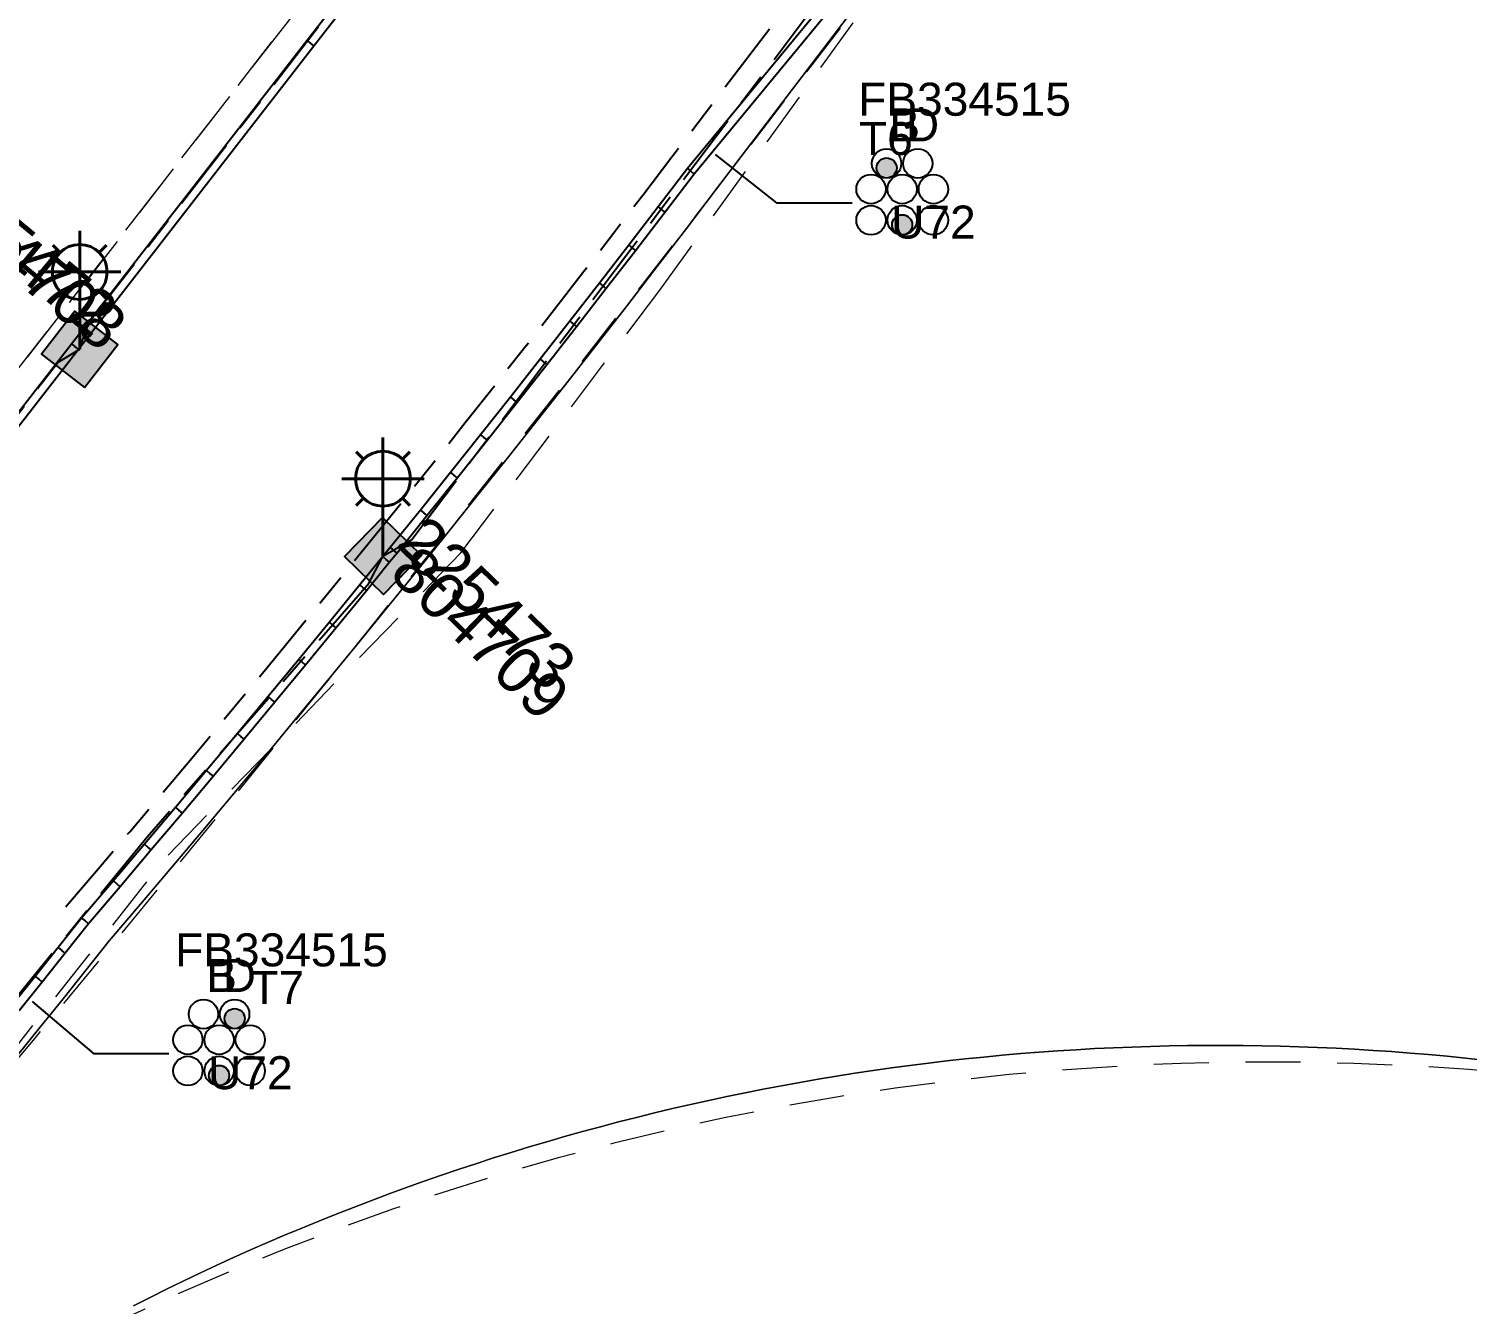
# Model space of a CAD drawing. Header units: metres. Extents: x -1 to 308408, y -2 to 6256973.
# Drawn here: x 307128.1 to 307206.6, y 6254780.6 to 6254850.2 of the extents above; entities that cross this region are included whole.
import ezdxf
from ezdxf.enums import TextEntityAlignment as Align

# ---------------------------------------------------------------- set-up
doc = ezdxf.new("R2010")
doc.units = ezdxf.units.M
doc.linetypes.add('Cable Exist UG', pattern=[8.2, 4, -1.2, 1.8, -1.2])
doc.linetypes.add('Dash', pattern=[5, 3, -2])
doc.layers.get('0').update_dxf_attribs({"color": 6})
for name, color, linetype in [('_User DUCT CONFIGS', 7, 'Continuous'), ('Duct_SP_EXT', 7, 'Continuous'), ('Equip_SP_SL_EXT', 7, 'Continuous'), ('Mains_HV_EXT', 7, 'Continuous'), ('Mains_SL_EXT', 7, 'Continuous'), ('SupportsUG_SP_LV_SL_EXT', 7, 'Continuous')]:
    doc.layers.add(name, color=color, linetype=linetype)
for name, color, linetype, lineweight in [('Cadastre Developer_SP_EXT', 9, 'Continuous', 5), ('Cadastre Land Parcels_SP_EXT', 9, 'Continuous', 5), ('Cadastre Roads_SP_EXT', 9, 'Continuous', 5)]:
    doc.layers.add(name, color=color, linetype=linetype, lineweight=lineweight)
doc.styles.add('COLUMN_LABEL', font='arial.ttf')
doc.styles.add('iecARIAL', font='arial.ttf', dxfattribs={"height": 2})
doc.styles.add('POLE_LABEL', font='arial.ttf')
doc.styles.get("Standard").update_dxf_attribs({"font": 'arial.ttf'})

# ---------------------------------------------------------------- blocks, each defined once
blk = doc.blocks.new('COLUMN_EXT')
blk.add_hatch(color=256).paths.add_polyline_path([(-1.485, 1.485), (-1.485, -1.485), (1.485, -1.485), (1.485, 1.485)])
blk.add_lwpolyline([(-1.485, -1.485), (1.485, -1.485), (1.485, 1.485), (-1.485, 1.485)], close=True)
for tag, height, style, flags, p in [('ASSET_NUM', 2.5, 'COLUMN_LABEL', 8, (2, 2)), ('STRUCTURE_PLANT_NUMBER', 0.2, 'POLE_LABEL', 9, (1.813, 0.031)), ('STREET_CODE', 0.2, 'COLUMN_LABEL', 9, (1.813, -0.2))]:
    blk.add_attdef(tag, text='', height=height, dxfattribs=dict(style=style, flags=flags)).set_placement(p, align=Align.MIDDLE_LEFT)
at = {"flags": 9}
for tag, p in [('OWNED_BY', (1.813, -0.6)), ('STATE', (1.813, -0.8)), ('COLUMN_TYPE', (1.813, -0.4)), ('STREETNAME', (1.813, -1.6)), ('USAGE', (1.813, -1)), ('LEGEND', (1.813, -1.2)), ('LOCATION', (1.813, -1.4)), ('SUBURB', (1.813, -1.8)), ('NOTES', (1.813, -2))]:
    blk.add_attdef(tag, text='', height=0.2, dxfattribs=at).set_placement(p, align=Align.MIDDLE_LEFT)
at = {"flags": 1}
blk.add_attdef('Z', (1.813, -2.351), '', height=0.2, dxfattribs=at)
blk = doc.blocks.new('DUCT_EXT')
blk.add_circle((0, 0.8), 0.8)
at = {"flags": 1}
blk.add_attdef('Z', (0, 0), '', height=0.2, dxfattribs=at)
at = {"flags": 9}
for tag, p in [('DUCT_CODE', (0, 0)), ('XSECT_TYPE', (0, -0.2)), ('STATE', (0, -0.6)), ('FB_REFERENCE', (0, -0.4)), ('NOTES', (0, -0.8))]:
    blk.add_attdef(tag, text='', height=0.2, dxfattribs=at).set_placement(p, align=Align.MIDDLE_LEFT)
blk = doc.blocks.new('SL_LANTERN_EXT')
at = {"lineweight": 40}
for p, q in [((0, 1.968), (0, 6.468)), ((-1.459, 5.676), (-1.061, 5.278)), ((1.458, 5.676), (1.06, 5.278)), ((-2.25, 4.218), (2.25, 4.218)), ((-1.459, 2.759), (-1.061, 3.157)), ((1.458, 2.759), (1.06, 3.157)), ((0, 0), (0, 2.721))]:
    blk.add_line(p, q, dxfattribs=at)
blk.add_circle((0, 4.218), 1.5, dxfattribs=at)
at = {"style": 'iecARIAL', "flags": 8}
blk.add_attdef('ASSET_NUM', (1.5, 1.5), '', height=2.5, dxfattribs=at)
for tag, p, height, flags in [('CONSTRUCTED_VOLTAGE', (0.981, -0.653), 0.2, 9), ('CONTROL_TYPE', (0.981, -0.853), 0.2, 9), ('LNUMBER', (2.181, -3.253), 2.5, 8), ('OPERATING_VOLTAGE', (0.981, -1.653), 0.2, 9), ('LANTERN_PURPOSE', (0.981, -1.053), 0.2, 9), ('LANTERN_TYPE', (0.981, -1.253), 0.2, 9), ('NO_PHASES', (0.981, -1.453), 0.2, 9), ('ORIENTATION', (0.981, -1.853), 0.2, 9), ('OWNED_BY', (0.981, -2.053), 0.2, 9), ('STATE', (0.981, -2.253), 0.2, 9), ('USAGE', (0.981, -2.453), 0.2, 9), ('CEXIST', (0.981, -2.653), 0.2, 9), ('CNEW', (0.981, -2.853), 0.2, 9), ('CNUMBER', (0.981, -3.053), 0.2, 9), ('CREMOVE', (0.981, -3.253), 0.2, 9), ('CREPLACE', (0.981, -3.453), 0.2, 9), ('LKINGHEIGHT', (0.981, -3.653), 0.2, 9), ('LBRACKET', (0.981, -3.853), 0.2, 9), ('LBRACKETVOCAB', (0.981, -4.053), 0.2, 9), ('LCATEGORY', (0.981, -4.253), 0.2, 9), ('LCHARGE1', (0.981, -4.453), 0.2, 9), ('LCHARGE1PERCENT', (0.981, -4.653), 0.2, 9), ('LCHARGE2', (0.981, -4.853), 0.2, 9), ('LCHARGE2PERCENT', (0.981, -5.053), 0.2, 9), ('LCHARGE3', (0.981, -5.253), 0.2, 9), ('LCHARGE3PERCENT', (0.981, -5.453), 0.2, 9), ('LEXIST', (0.981, -5.653), 0.2, 9), ('LLAMP', (0.981, -5.853), 0.2, 9), ('LLAMPVOCAB', (0.981, -6.053), 0.2, 9), ('LMAST', (0.981, -6.253), 0.2, 9), ('LMASTVOCAB', (0.981, -6.453), 0.2, 9), ('LNEW', (0.981, -6.653), 0.2, 9), ('LANTNUMBER', (0.981, -6.853), 0.2, 9), ('LOUTREACH', (0.981, -7.253), 0.2, 9), ('LOUTREACHVOCAB', (0.981, -7.453), 0.2, 9), ('LRATECODE', (0.981, -7.653), 0.2, 9), ('LREMOVE', (0.981, -7.853), 0.2, 9), ('LREPLACE', (0.981, -8.053), 0.2, 9), ('LTYPE', (0.981, -8.253), 0.2, 9), ('LTYPEVOCAB', (0.981, -8.453), 0.2, 9), ('LEGEND', (0.981, -8.653), 0.2, 9), ('STREETNAME', (0.981, -9.253), 0.2, 9), ('SUBURB', (0.981, -9.453), 0.2, 1), ('LOCATION', (0.981, -8.853), 0.2, 9), ('NOTES', (0.981, -9.053), 0.2, 9)]:
    blk.add_attdef(tag, p, '', height=height, dxfattribs=dict(flags=flags))
blk = doc.blocks.new('CABLE_LARGE_EXT')
h = blk.add_hatch(color=256)
edge = h.paths.add_edge_path()
edge.add_arc((0, 0.55), 0.55, 0, 360)
blk.add_circle((0, 0.55), 0.55)
at = {"flags": 1}
blk.add_attdef('Z', (0, 0), '', height=0.2, dxfattribs=at)
at = {"flags": 9}
for tag, p in [('COND_CODE', (0, 0)), ('XSECT_SIZE', (0, -0.6)), ('STATE', (0, -0.4)), ('FB_REFERENCE', (0, -0.2)), ('NOTES', (0, -0.8))]:
    blk.add_attdef(tag, text='', height=0.2, dxfattribs=at).set_placement(p, align=Align.MIDDLE_LEFT)

msp = doc.modelspace()

# ---------------------------------------------------------------- linework, layer by layer
at = {"layer": '_User DUCT CONFIGS'}
for points in [[(307172.996, 6254840.685), (307168.919, 6254840.685), (307165.557, 6254843.338)], [(307135.737, 6254794.285), (307131.66, 6254794.285), (307128.298, 6254797.154)]]:
    msp.add_lwpolyline(points, dxfattribs=at)
at = {"layer": 'Cadastre Developer_SP_EXT', "linetype": 'Dash'}
msp.add_lwpolyline([(307449.756, 6255019.672), (307287.815, 6255043.287), (307287.815, 6255043.287, -0.119526), (307224.898, 6254919.037), (307224.898, 6254919.037), (307175.724, 6254854.646), (307175.724, 6254854.646, -0.013621), (307117.149, 6254781.72), (307117.149, 6254781.72), (307124.959, 6254775.574), (307124.959, 6254775.574, -0.173854), (307222.31, 6254791.399), (307222.31, 6254791.399), (307252.681, 6254784.364), (307258.59, 6254783.427), (307258.59, 6254783.427, 0.201722), (307292.364, 6254795.418), (307292.364, 6254795.418), (307456.661, 6254967.51), (307444.252, 6254979.247), (307449.756, 6255019.672)], format="xyb", close=True, dxfattribs=at)
for points in [[(307225.157, 6254919.373), (307203.199, 6254931.644), (307203.199, 6254931.644, -0.098098), (307196.092, 6254923.413), (307196.092, 6254923.413), (307191.569, 6254921.359), (307185.839, 6254921.138), (307180.213, 6254922.975), (307171.635, 6254929.257), (307157.049, 6254910.635), (307160.278, 6254908.15), (307163.285, 6254904.855), (307166.122, 6254899.537), (307166.967, 6254896.443), (307167.3, 6254893.659), (307167.213, 6254890.457), (307166.562, 6254886.992), (307166.137, 6254884.985), (307164.95, 6254882.624), (307155.051, 6254867.13), (307142.106, 6254850.458), (307124.182, 6254827.368)], [(307022.471, 6254666.341), (307045.175, 6254710.167), (307045.175, 6254710.167, -0.009628), (307070.29, 6254751.501), (307070.29, 6254751.501), (307093.311, 6254784.988), (307124.182, 6254827.368), (307155.051, 6254867.13), (307164.983, 6254882.591), (307166.562, 6254886.992), (307167.213, 6254890.457), (307167.3, 6254893.659), (307166.256, 6254899.157), (307164.404, 6254903.172), (307162.537, 6254905.814), (307160.343, 6254908.053), (307156.852, 6254910.822), (307106.654, 6254845.812), (307073.43, 6254805.523), (307055.968, 6254781.757), (307039.943, 6254755.556), (307022.676, 6254726.256), (307008.549, 6254701.665), (306998.347, 6254680.736)]]:
    msp.add_lwpolyline(points, format="xyb", dxfattribs=at)
msp.add_lwpolyline([(307117.133, 6254781.729), (307135.693, 6254805.131), (307151.65, 6254821.613), (307162.504, 6254835.943), (307178.302, 6254857.78), (307183.141, 6254864.453), (307187.177, 6254869.76), (307189.873, 6254873.234), (307193.199, 6254877.645), (307197.255, 6254882.918), (307209, 6254898.216)], dxfattribs=at)
at = {"layer": 'Cadastre Land Parcels_SP_EXT', "linetype": 'Continuous'}
for points in [[(307183.104, 6254864.453), (307165.555, 6254841.399), (307163.959, 6254839.307), (307162.355, 6254837.22), (307160.746, 6254835.137), (307159.131, 6254833.059), (307157.51, 6254830.987), (307155.882, 6254828.917), (307154.249, 6254826.854), (307152.609, 6254824.795), (307150.964, 6254822.74), (307149.312, 6254820.69), (307147.654, 6254818.646), (307145.991, 6254816.606), (307144.321, 6254814.571), (307142.646, 6254812.539), (307140.966, 6254810.514), (307139.279, 6254808.494), (307137.586, 6254806.478), (307135.887, 6254804.467), (307134.182, 6254802.461), (307132.471, 6254800.46), (307131.217, 6254798.876), (307129.959, 6254797.297), (307128.695, 6254795.722), (307127.427, 6254794.151)], [(307207.468, 6254793.946), (307206.461, 6254794.054), (307205.454, 6254794.155), (307204.446, 6254794.247), (307203.438, 6254794.332), (307202.428, 6254794.409), (307201.419, 6254794.478), (307200.407, 6254794.54), (307199.397, 6254794.593), (307198.385, 6254794.639), (307197.373, 6254794.677), (307196.361, 6254794.707), (307195.349, 6254794.728), (307194.337, 6254794.744), (307193.324, 6254794.749), (307192.311, 6254794.747), (307191.299, 6254794.739), (307190.287, 6254794.721), (307189.275, 6254794.696), (307188.262, 6254794.663), (307187.25, 6254794.623), (307186.238, 6254794.574), (307185.228, 6254794.517), (307184.216, 6254794.453), (307183.207, 6254794.381), (307182.197, 6254794.301), (307181.188, 6254794.214), (307180.179, 6254794.118), (307179.172, 6254794.014), (307178.165, 6254793.903), (307177.159, 6254793.784), (307176.154, 6254793.657), (307175.15, 6254793.522), (307174.148, 6254793.38), (307173.146, 6254793.229), (307172.146, 6254793.072), (307171.146, 6254792.905), (307170.148, 6254792.733), (307169.151, 6254792.552), (307168.157, 6254792.362), (307167.163, 6254792.165), (307166.17, 6254791.961), (307165.18, 6254791.748), (307164.19, 6254791.53), (307163.204, 6254791.302), (307162.218, 6254791.067), (307161.235, 6254790.824), (307160.253, 6254790.574), (307159.274, 6254790.316), (307158.296, 6254790.05), (307157.32, 6254789.778), (307156.347, 6254789.498), (307155.376, 6254789.209), (307154.407, 6254788.913), (307153.44, 6254788.61), (307152.476, 6254788.299), (307151.515, 6254787.981), (307150.556, 6254787.656), (307149.599, 6254787.323), (307148.644, 6254786.983), (307147.694, 6254786.634), (307146.745, 6254786.28), (307145.798, 6254785.917), (307144.856, 6254785.547), (307143.916, 6254785.17), (307142.978, 6254784.786), (307142.044, 6254784.394), (307141.115, 6254783.996), (307140.187, 6254783.591), (307139.264, 6254783.177), (307138.344, 6254782.756), (307137.43, 6254782.328), (307136.518, 6254781.892), (307135.61, 6254781.449), (307134.705, 6254781), (307133.805, 6254780.544)], [(307133.805, 6254780.544), (307134.705, 6254781), (307135.61, 6254781.449), (307136.518, 6254781.892), (307137.43, 6254782.328), (307138.344, 6254782.756), (307139.264, 6254783.177), (307140.187, 6254783.591), (307141.115, 6254783.996), (307142.044, 6254784.394), (307142.978, 6254784.786), (307143.916, 6254785.17), (307144.856, 6254785.547), (307145.798, 6254785.917), (307146.745, 6254786.28), (307147.694, 6254786.634), (307148.644, 6254786.983), (307149.599, 6254787.323), (307150.556, 6254787.656), (307151.515, 6254787.981), (307152.476, 6254788.299), (307153.44, 6254788.61), (307154.407, 6254788.913), (307155.376, 6254789.209), (307156.347, 6254789.498), (307157.32, 6254789.778), (307158.296, 6254790.05), (307159.274, 6254790.316), (307160.253, 6254790.574), (307161.235, 6254790.824), (307162.218, 6254791.067), (307163.204, 6254791.302), (307164.19, 6254791.53), (307165.18, 6254791.748), (307166.17, 6254791.961), (307167.163, 6254792.165), (307168.157, 6254792.362), (307169.151, 6254792.552), (307170.148, 6254792.733), (307171.146, 6254792.905), (307172.146, 6254793.072), (307173.146, 6254793.229), (307174.148, 6254793.38), (307175.15, 6254793.522), (307176.154, 6254793.657), (307177.159, 6254793.784), (307178.165, 6254793.903), (307179.172, 6254794.014), (307180.179, 6254794.118), (307181.188, 6254794.214), (307182.197, 6254794.301), (307183.207, 6254794.381), (307184.216, 6254794.453), (307185.228, 6254794.517), (307186.238, 6254794.574), (307187.25, 6254794.623), (307188.262, 6254794.663), (307189.275, 6254794.696), (307190.287, 6254794.721), (307191.299, 6254794.739), (307192.311, 6254794.747), (307193.324, 6254794.749), (307194.337, 6254794.744), (307195.349, 6254794.728), (307196.361, 6254794.707), (307197.373, 6254794.677), (307198.385, 6254794.639), (307199.397, 6254794.593), (307200.407, 6254794.54), (307201.419, 6254794.478), (307202.428, 6254794.409), (307203.438, 6254794.332), (307204.446, 6254794.247), (307205.454, 6254794.155), (307206.461, 6254794.054), (307207.468, 6254793.946)]]:
    msp.add_lwpolyline(points, dxfattribs=at)
at = {"layer": 'Cadastre Roads_SP_EXT', "linetype": 'Continuous'}
msp.add_lwpolyline([(307127.427, 6254794.151), (307128.695, 6254795.722), (307129.959, 6254797.297), (307131.217, 6254798.876), (307132.471, 6254800.46), (307134.182, 6254802.461), (307135.887, 6254804.467), (307137.586, 6254806.478), (307139.279, 6254808.494), (307140.966, 6254810.514), (307142.646, 6254812.539), (307144.321, 6254814.571), (307145.991, 6254816.606), (307147.654, 6254818.646), (307149.312, 6254820.69), (307150.964, 6254822.741), (307152.609, 6254824.795), (307154.249, 6254826.854), (307155.882, 6254828.917), (307157.51, 6254830.987), (307159.131, 6254833.059), (307160.746, 6254835.137), (307162.355, 6254837.22), (307163.959, 6254839.307), (307165.555, 6254841.399), (307183.104, 6254864.453)], dxfattribs=at)
at = {"layer": 'Duct_SP_EXT'}
for p, q in [((307143.26, 6254849.564), (307156.246, 6254866.291)), ((307143.64, 6254849.269), (307156.639, 6254866.014)), ((307183.128, 6254865.724), (307164.015, 6254842.579)), ((307183.498, 6254865.419), (307164.391, 6254842.28)), ((307130.416, 6254833.018), (307143.26, 6254849.564)), ((307143.26, 6254849.564), (307143.45, 6254849.416)), ((307130.795, 6254832.724), (307143.64, 6254849.269)), ((307143.64, 6254849.269), (307143.45, 6254849.416)), ((307164.015, 6254842.579), (307162.419, 6254840.487)), ((307164.015, 6254842.579), (307164.203, 6254842.43)), ((307164.391, 6254842.28), (307164.203, 6254842.43)), ((307164.391, 6254842.28), (307162.8, 6254840.195)), ((307162.419, 6254840.487), (307160.819, 6254838.404)), ((307162.8, 6254840.195), (307161.199, 6254838.111)), ((307162.419, 6254840.487), (307162.609, 6254840.341)), ((307162.8, 6254840.195), (307162.609, 6254840.341)), ((307160.819, 6254838.404), (307159.212, 6254836.325)), ((307161.199, 6254838.111), (307159.592, 6254836.031)), ((307160.819, 6254838.404), (307161.009, 6254838.258)), ((307161.199, 6254838.111), (307161.009, 6254838.258)), ((307159.212, 6254836.325), (307157.601, 6254834.252)), ((307159.212, 6254836.325), (307159.402, 6254836.178)), ((307159.592, 6254836.031), (307159.402, 6254836.178)), ((307159.592, 6254836.031), (307157.98, 6254833.957)), ((307157.601, 6254834.252), (307155.983, 6254832.184)), ((307157.98, 6254833.957), (307156.361, 6254831.888)), ((307157.601, 6254834.252), (307157.791, 6254834.104)), ((307157.98, 6254833.957), (307157.791, 6254834.104)), ((307125.349, 6254826.491), (307130.416, 6254833.018)), ((307130.416, 6254833.018), (307130.606, 6254832.871)), ((307130.416, 6254833.018), (307130.606, 6254832.871)), ((307125.732, 6254826.202), (307130.795, 6254832.724)), ((307130.795, 6254832.724), (307130.606, 6254832.871)), ((307130.795, 6254832.724), (307130.606, 6254832.871)), ((307155.983, 6254832.184), (307154.359, 6254830.118)), ((307156.361, 6254831.888), (307154.736, 6254829.821)), ((307155.983, 6254832.184), (307156.172, 6254832.036)), ((307156.361, 6254831.888), (307156.172, 6254832.036)), ((307154.359, 6254830.118), (307152.729, 6254828.06)), ((307154.359, 6254830.118), (307154.547, 6254829.97)), ((307154.736, 6254829.821), (307154.547, 6254829.97)), ((307154.736, 6254829.821), (307153.105, 6254827.762)), ((307152.729, 6254828.06), (307151.093, 6254826.005)), ((307153.105, 6254827.762), (307151.468, 6254825.706)), ((307152.729, 6254828.06), (307152.917, 6254827.911)), ((307153.105, 6254827.762), (307152.917, 6254827.911)), ((307151.093, 6254826.005), (307149.451, 6254823.955)), ((307151.093, 6254826.005), (307151.28, 6254825.856)), ((307151.468, 6254825.706), (307149.825, 6254823.655)), ((307151.468, 6254825.706), (307151.28, 6254825.856)), ((307149.451, 6254823.955), (307147.803, 6254821.909)), ((307149.825, 6254823.655), (307148.176, 6254821.608)), ((307149.451, 6254823.955), (307149.638, 6254823.805)), ((307149.825, 6254823.655), (307149.638, 6254823.805)), ((307147.4, 6254821.412), (307146.149, 6254819.869)), ((307147.803, 6254821.909), (307147.4, 6254821.412)), ((307147.4, 6254821.412), (307147.586, 6254821.261)), ((307147.4, 6254821.412), (307147.586, 6254821.261)), ((307147.773, 6254821.11), (307147.586, 6254821.261)), ((307147.773, 6254821.11), (307147.586, 6254821.261)), ((307148.176, 6254821.608), (307147.773, 6254821.11)), ((307147.803, 6254821.909), (307147.99, 6254821.759)), ((307148.176, 6254821.608), (307147.99, 6254821.759)), ((307147.773, 6254821.11), (307146.522, 6254819.567)), ((307146.149, 6254819.869), (307144.489, 6254817.834)), ((307146.149, 6254819.869), (307146.336, 6254819.718)), ((307146.522, 6254819.567), (307146.336, 6254819.718)), ((307146.522, 6254819.567), (307144.861, 6254817.53)), ((307144.489, 6254817.834), (307142.823, 6254815.803)), ((307144.861, 6254817.53), (307143.194, 6254815.498)), ((307144.489, 6254817.834), (307144.675, 6254817.682)), ((307144.861, 6254817.53), (307144.675, 6254817.682)), ((307142.823, 6254815.803), (307141.151, 6254813.776)), ((307142.823, 6254815.803), (307143.008, 6254815.651)), ((307143.194, 6254815.498), (307141.521, 6254813.47)), ((307143.194, 6254815.498), (307143.008, 6254815.651)), ((307141.151, 6254813.776), (307139.475, 6254811.755)), ((307141.521, 6254813.47), (307139.844, 6254811.448)), ((307141.151, 6254813.776), (307141.336, 6254813.623)), ((307141.521, 6254813.47), (307141.336, 6254813.623)), ((307139.475, 6254811.755), (307137.791, 6254809.739)), ((307139.844, 6254811.448), (307138.159, 6254809.431)), ((307139.475, 6254811.755), (307139.659, 6254811.602)), ((307139.844, 6254811.448), (307139.659, 6254811.602)), ((307137.791, 6254809.739), (307136.102, 6254807.728)), ((307137.791, 6254809.739), (307137.975, 6254809.585)), ((307138.159, 6254809.431), (307137.975, 6254809.585)), ((307138.159, 6254809.431), (307136.469, 6254807.419)), ((307136.102, 6254807.728), (307134.406, 6254805.721)), ((307136.469, 6254807.419), (307134.773, 6254805.41)), ((307136.102, 6254807.728), (307136.285, 6254807.573)), ((307136.469, 6254807.419), (307136.285, 6254807.573)), ((307134.406, 6254805.721), (307132.705, 6254803.719)), ((307134.406, 6254805.721), (307134.59, 6254805.566)), ((307134.773, 6254805.41), (307134.59, 6254805.566)), ((307134.773, 6254805.41), (307133.071, 6254803.408)), ((307132.705, 6254803.719), (307130.973, 6254801.693)), ((307133.071, 6254803.408), (307131.343, 6254801.388)), ((307132.705, 6254803.719), (307132.888, 6254803.564)), ((307133.071, 6254803.408), (307132.888, 6254803.564)), ((307130.973, 6254801.693), (307129.698, 6254800.083)), ((307130.973, 6254801.693), (307131.158, 6254801.54)), ((307131.343, 6254801.388), (307130.074, 6254799.784)), ((307131.343, 6254801.388), (307131.158, 6254801.54)), ((307129.698, 6254800.083), (307128.444, 6254798.509)), ((307129.698, 6254800.083), (307129.886, 6254799.934)), ((307130.074, 6254799.784), (307128.819, 6254798.209)), ((307130.074, 6254799.784), (307129.886, 6254799.934)), ((307128.444, 6254798.509), (307127.184, 6254796.938)), ((307128.444, 6254798.509), (307128.631, 6254798.359)), ((307128.819, 6254798.209), (307127.558, 6254796.637)), ((307128.819, 6254798.209), (307128.631, 6254798.359))]:
    msp.add_line(p, q, dxfattribs=at)
at = {"layer": 'Mains_HV_EXT', "linetype": 'Cable Exist UG', "flags": 128}
msp.add_lwpolyline([(307130.107, 6254802.307), (307130.154, 6254802.367), (307131.899, 6254804.407), (307133.598, 6254806.406), (307135.291, 6254808.411), (307136.979, 6254810.42), (307138.66, 6254812.433), (307140.335, 6254814.451), (307142.004, 6254816.477), (307143.669, 6254818.505), (307145.327, 6254820.538), (307146.979, 6254822.576), (307148.625, 6254824.619), (307150.264, 6254826.667), (307151.899, 6254828.719), (307153.527, 6254830.775), (307155.149, 6254832.838), (307156.765, 6254834.904), (307158.374, 6254836.974), (307159.979, 6254839.051), (307161.577, 6254841.131), (307163.169, 6254843.218), (307187.478, 6254875.106)], dxfattribs=at)
at = {"layer": 'Mains_SL_EXT', "linetype": 'Cable Exist UG'}
for points in [[(307130.848, 6254832.694), (307131.393, 6254834.211), (307156.264, 6254866.249), (307162.867, 6254875.918), (307164.182, 6254877.172)], [(307147.398, 6254821.431), (307148.986, 6254822.353), (307181.122, 6254864.931), (307181.791, 6254866.353)], [(307095.885, 6254785.123), (307096.832, 6254787.272), (307096.832, 6254787.272), (307125.381, 6254826.467), (307129.69, 6254832.017), (307130.868, 6254832.72)], [(307147.388, 6254821.421), (307146.568, 6254819.855), (307134.551, 6254806.109), (307116.531, 6254784.058), (307111.703, 6254777.264), (307110.174, 6254775.975)]]:
    msp.add_lwpolyline(points, dxfattribs=at)

# ---------------------------------------------------------------- block references
at = {"layer": '_User DUCT CONFIGS'}
for name, p in [('DUCT_EXT', (307174.88, 6254842.061)), ('DUCT_EXT', (307176.58, 6254842.061)), ('CABLE_LARGE_EXT', (307174.88, 6254842.061)), ('DUCT_EXT', (307174.03, 6254840.661)), ('DUCT_EXT', (307175.73, 6254840.661)), ('DUCT_EXT', (307177.43, 6254840.661)), ('DUCT_EXT', (307174.03, 6254838.961)), ('DUCT_EXT', (307175.73, 6254838.961)), ('DUCT_EXT', (307177.43, 6254838.961)), ('CABLE_LARGE_EXT', (307175.73, 6254838.961)), ('DUCT_EXT', (307137.621, 6254795.661)), ('DUCT_EXT', (307139.321, 6254795.661)), ('CABLE_LARGE_EXT', (307139.321, 6254795.661)), ('DUCT_EXT', (307136.771, 6254794.261)), ('DUCT_EXT', (307138.471, 6254794.261)), ('DUCT_EXT', (307140.171, 6254794.261)), ('DUCT_EXT', (307136.771, 6254792.561)), ('DUCT_EXT', (307138.471, 6254792.561)), ('DUCT_EXT', (307140.171, 6254792.561)), ('CABLE_LARGE_EXT', (307138.471, 6254792.561))]:
    msp.add_blockref(name, p, dxfattribs=at)
at = {"layer": 'Equip_SP_SL_EXT'}
ref = msp.add_blockref('SL_LANTERN_EXT', (307130.868, 6254832.72), dxfattribs=at)
ref.add_attrib('ASSET_NUM', '225472', dxfattribs={"layer": '0', "height": 2.5, "rotation": 320.37986, "style": 'iecARIAL'}).set_placement((307132.368, 6254834.22), align=Align.MIDDLE_RIGHT)
ref = msp.add_blockref('SL_LANTERN_EXT', (307147.412, 6254821.446), dxfattribs=at)
ref.add_attrib('ASSET_NUM', '225473', dxfattribs={"layer": '0', "height": 2.5, "rotation": 315.92395, "style": 'iecARIAL'}).set_placement((307148.912, 6254822.946), align=Align.MIDDLE_LEFT)
at = {"layer": 'SupportsUG_SP_LV_SL_EXT'}
ref = msp.add_blockref('COLUMN_EXT', (307130.862, 6254832.712), dxfattribs=dict(at, rotation=52.17722655042991))
ref.add_attrib('ASSET_NUM', '804708', dxfattribs={"layer": '0', "height": 2.5, "rotation": 320.37986, "style": 'COLUMN_LABEL'}).set_placement((307132.862, 6254833.462), align=Align.MIDDLE_RIGHT)
ref = msp.add_blockref('COLUMN_EXT', (307147.412, 6254821.446), dxfattribs=dict(at, rotation=225.9239484394803))
ref.add_attrib('ASSET_NUM', '804709', dxfattribs={"layer": '0', "height": 2.5, "rotation": 315.92395, "style": 'COLUMN_LABEL'}).set_placement((307149.412, 6254822.196), align=Align.TOP_LEFT)

# ---------------------------------------------------------------- texts
at = {"layer": '_User DUCT CONFIGS'}
for s, p in [('FB334515', (307173.33, 6254845.461)), ('B', (307175.03, 6254844.061)), ('D', (307175.93, 6254844.061)), ('T6', (307173.373, 6254843.318)), ('U72', (307175.13, 6254838.761)), ('FB334515', (307136.071, 6254799.061)), ('B', (307137.771, 6254797.661)), ('D', (307138.671, 6254797.661)), ('T7', (307140.176, 6254797.001)), ('U72', (307137.871, 6254792.361))]:
    msp.add_text(s, height=1.8, dxfattribs=at).set_placement(p)

doc.saveas('drawing.dxf')
